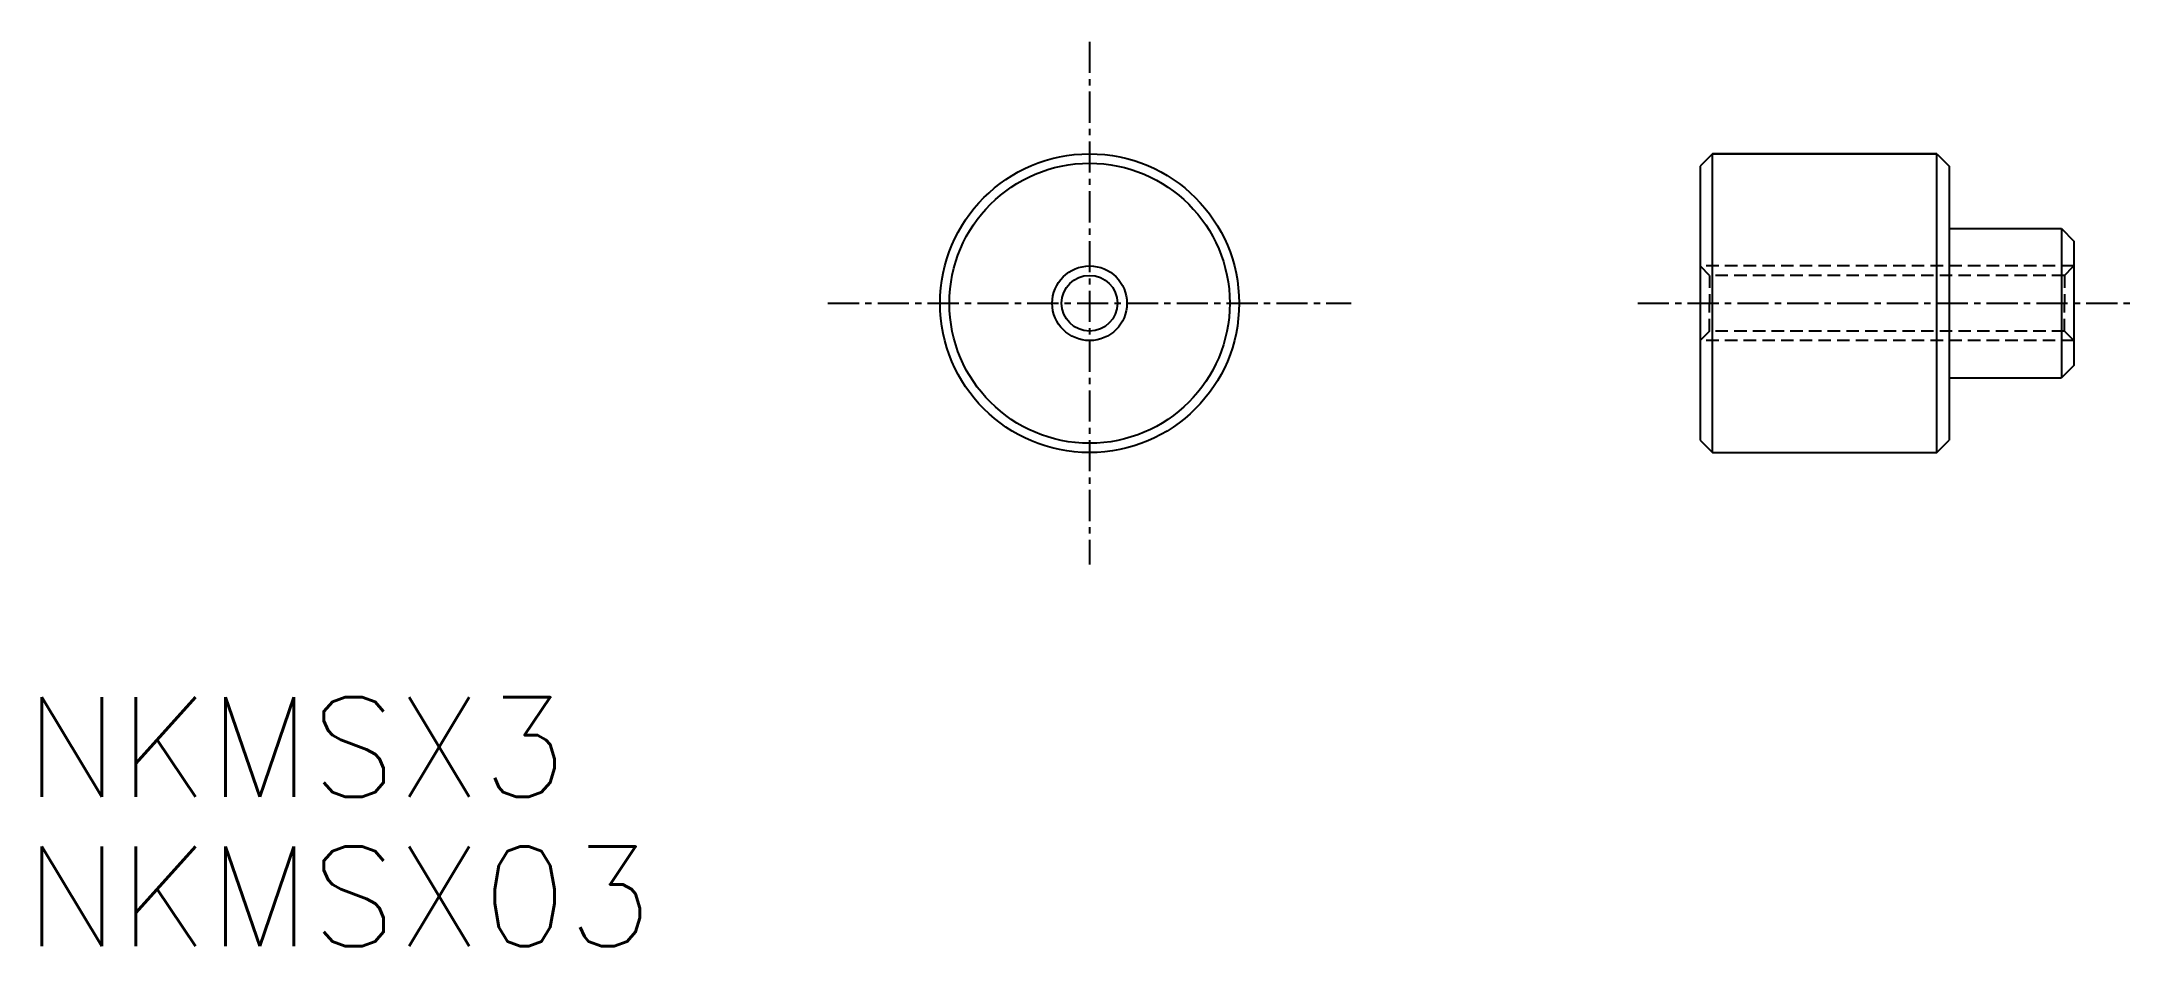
# Model space of a CAD drawing. Extents: x -42 to 42, y -25.8 to 10.5.
import ezdxf

# ---------------------------------------------------------------- set-up
doc = ezdxf.new("R2010")
doc.units = 0
doc.linetypes.add('CENTER', pattern=[2, 1.25, -0.25, 0.25, -0.25])
doc.linetypes.add('DASHED', pattern=[0.75, 0.5, -0.25])
doc.layers.get('0').update_dxf_attribs({"linetype": 'CONTINUOUS'})
doc.layers.add('CENTER', color=1, linetype='CENTER')
doc.styles.get("Standard").update_dxf_attribs({"font": 'txt.shx', "bigfont": 'bigfont.shx'})

msp = doc.modelspace()

# ---------------------------------------------------------------- linework, layer by layer
at = {"color": 7, "linetype": 'CONTINUOUS'}
for p, q in [((25, 6), (24.5, 5.5)), ((25, 6), (34, 6)), ((34, 6), (25, 6)), ((25, -6), (25, 6)), ((34, 6), (34.5, 5.5)), ((34, -6), (34, 6)), ((24.5, 5.5), (24.5, -5.5)), ((34.5, 5.5), (34.5, -5.5)), ((34.5, 3), (39, 3)), ((39, 3), (39.5, 2.5)), ((39, 3), (39, -3)), ((39.5, 2.5), (39.5, -2.5)), ((25, 0), (25, 1.5)), ((39.5, -2.5), (39, -3)), ((34.5, -3), (39, -3)), ((24.5, -5.5), (25, -6)), ((34, -6), (34.5, -5.5)), ((25, -6), (34, -6)), ((25, -6), (34, -6)), ((25, -6), (34, -6))]:
    msp.add_line(p, q, dxfattribs=at)
at = {"color": 3, "linetype": 'DASHED'}
for p, q in [((39.5, 1.5), (24.5, 1.5)), ((24.879, 1.121), (24.5, 1.5)), ((39.121, 1.121), (24.879, 1.121)), ((24.879, 1.121), (24.879, 0)), ((39.121, 1.121), (39.5, 1.5)), ((39.121, 1.121), (39.121, 0)), ((24.879, -1.121), (24.879, 0)), ((39.121, -1.121), (39.121, 0)), ((24.879, -1.121), (24.5, -1.5)), ((39.5, -1.5), (24.5, -1.5)), ((39.121, -1.121), (24.879, -1.121)), ((39.121, -1.121), (39.5, -1.5))]:
    msp.add_line(p, q, dxfattribs=at)
at = {"color": 7, "linetype": 'CONTINUOUS'}
for radius in [6, 5.625, 1.121]:
    msp.add_circle((0, 0), radius, dxfattribs=at)
at = {"color": 3, "linetype": 'CONTINUOUS'}
msp.add_circle((0, 0), 1.5, dxfattribs=at)
at = {"layer": 'CENTER', "color": 1, "linetype": 'CENTER'}
for p, q in [((0, 10.5), (0, -10.5)), ((-10.5, 0), (10.5, 0)), ((22, 0), (42, 0))]:
    msp.add_line(p, q, dxfattribs=at)

# ---------------------------------------------------------------- texts
at = {"color": 7, "linetype": 'CONTINUOUS'}
for s, p in [('NKMSX3', (-42.732, -19.823)), ('NKMSX03', (-42.732, -25.823))]:
    msp.add_text(s, height=4, dxfattribs=at).set_placement(p)

doc.saveas('drawing.dxf')
